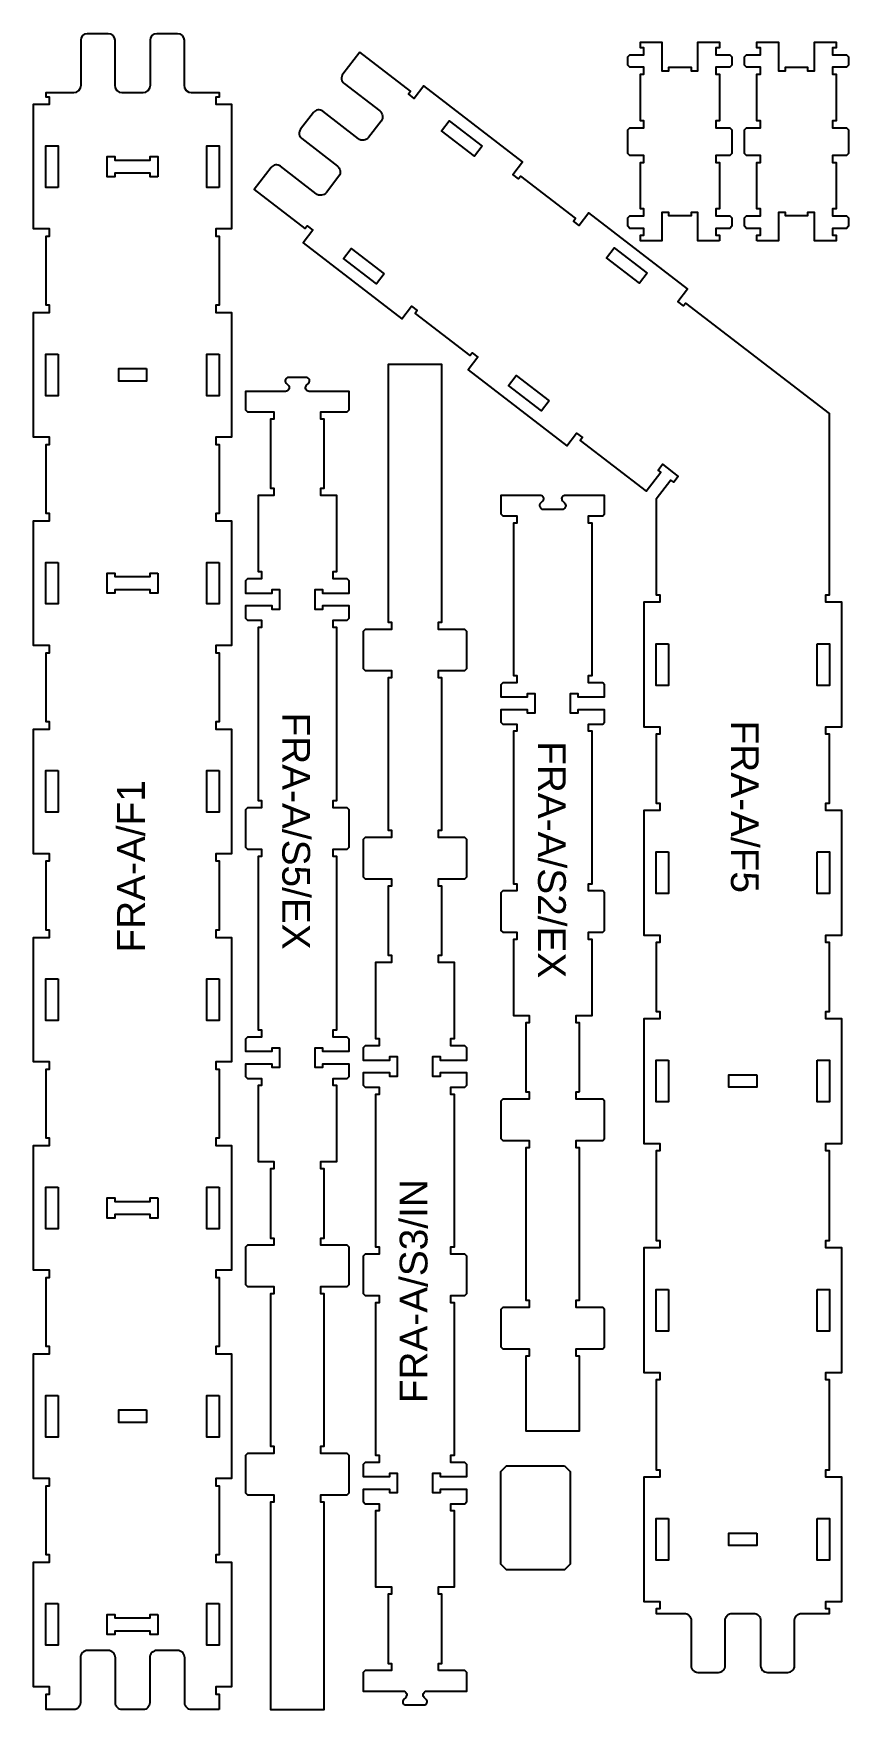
# Model space of a CAD drawing. Header units: millimetres. Extents: x 225 to 1400, y 142 to 2556.
import ezdxf

# ---------------------------------------------------------------- set-up
doc = ezdxf.new("R2010")
doc.units = ezdxf.units.MM
for name, color, linetype, true_color in [('1_ANYTOOL_1MMDEEP_INSIDE', 2, 'Continuous', 0xffff00), ('3_ANYTOOL_CUTTHROUGH_INSID', 4, 'Continuous', 0x00ffff), ('6_ANYTOOL_CUTTHROUGH_OUTSI', 5, 'Continuous', 0x0000ff)]:
    doc.layers.add(name, color=color, linetype=linetype, true_color=true_color)
doc.styles.add('textstyle11', font='standard')
doc.styles.add('textstyle12', font='standard')
doc.styles.add('textstyle13', font='standard')
doc.styles.add('textstyle14', font='standard')
doc.styles.add('textstyle15', font='standard')

msp = doc.modelspace()

# ---------------------------------------------------------------- linework, layer by layer
at = {"layer": '3_ANYTOOL_CUTTHROUGH_INSID'}
for points in [[(871.7, 2393.5), (860.8, 2379.2), (813.2, 2415.8), (824.2, 2430.1)], [(260.8, 2334.1), (242.8, 2334.1), (242.8, 2394.1), (260.8, 2394.1)], [(492.8, 2334.1), (474.8, 2334.1), (474.8, 2394.1), (492.8, 2394.1)], [(404.3, 2349.6), (393.3, 2349.6), (393.3, 2354.6), (342.3, 2354.6), (342.3, 2349.6), (331.3, 2349.6), (331.3, 2378.6), (342.3, 2378.6), (342.3, 2373.6), (393.3, 2373.6), (393.3, 2378.6), (404.3, 2378.6)], [(730.3, 2209.6), (719.3, 2195.4), (671.8, 2231.9), (682.7, 2246.2)], [(1109.5, 2210.6), (1098.5, 2196.3), (1051, 2232.9), (1062, 2247.2)], [(260.8, 2094.1), (260.8, 2034.1), (242.8, 2034.1), (242.8, 2094.1)], [(492.8, 2094.1), (492.8, 2034.1), (474.8, 2034.1), (474.8, 2094.1)], [(387.8, 2073.1), (387.8, 2055.1), (347.8, 2055.1), (347.8, 2073.1)], [(968.1, 2026.7), (957.1, 2012.4), (909.5, 2049), (920.5, 2063.3)], [(260.8, 1794.1), (260.8, 1734.1), (242.8, 1734.1), (242.8, 1794.1)], [(492.8, 1794.1), (492.8, 1734.1), (474.8, 1734.1), (474.8, 1794.1)], [(404.3, 1778.6), (404.3, 1749.6), (393.3, 1749.6), (393.3, 1754.6), (342.3, 1754.6), (342.3, 1749.6), (331.3, 1749.6), (331.3, 1778.6), (342.3, 1778.6), (342.3, 1773.6), (393.3, 1773.6), (393.3, 1778.6)], [(1140.3, 1676.9), (1140.3, 1616.9), (1122.3, 1616.9), (1122.3, 1676.9)], [(1354.3, 1676.9), (1372.3, 1676.9), (1372.3, 1616.9), (1354.3, 1616.9)], [(260.8, 1494.1), (260.8, 1434.1), (242.8, 1434.1), (242.8, 1494.1)], [(492.8, 1494.1), (492.8, 1434.1), (474.8, 1434.1), (474.8, 1494.1)], [(1140.3, 1376.9), (1140.3, 1316.9), (1122.3, 1316.9), (1122.3, 1376.9)], [(1354.3, 1376.9), (1372.3, 1376.9), (1372.3, 1316.9), (1354.3, 1316.9)], [(260.8, 1194.1), (260.8, 1134.1), (242.8, 1134.1), (242.8, 1194.1)], [(492.8, 1194.1), (492.8, 1134.1), (474.8, 1134.1), (474.8, 1194.1)], [(1140.3, 1076.9), (1140.3, 1016.9), (1122.3, 1016.9), (1122.3, 1076.9)], [(1354.3, 1076.9), (1372.3, 1076.9), (1372.3, 1016.9), (1354.3, 1016.9)], [(1267.3, 1055.9), (1267.3, 1037.9), (1227.3, 1037.9), (1227.3, 1055.9)], [(260.8, 894.1), (260.8, 834.1), (242.8, 834.1), (242.8, 894.1)], [(492.8, 894.1), (492.8, 834.1), (474.8, 834.1), (474.8, 894.1)], [(404.3, 878.6), (404.3, 849.6), (393.3, 849.6), (393.3, 854.6), (342.3, 854.6), (342.3, 849.6), (331.3, 849.6), (331.3, 878.6), (342.3, 878.6), (342.3, 873.6), (393.3, 873.6), (393.3, 878.6)], [(1140.3, 746.8), (1140.3, 686.8), (1122.3, 686.8), (1122.3, 746.8)], [(1354.3, 746.8), (1372.3, 746.8), (1372.3, 686.8), (1354.3, 686.8)], [(260.8, 594.1), (260.8, 534.1), (242.8, 534.1), (242.8, 594.1)], [(492.8, 594.1), (492.8, 534.1), (474.8, 534.1), (474.8, 594.1)], [(387.8, 573.1), (387.8, 555.1), (347.8, 555.1), (347.8, 573.1)], [(1140.3, 416.7), (1140.3, 356.7), (1122.3, 356.7), (1122.3, 416.7)], [(1354.3, 416.7), (1372.3, 416.7), (1372.3, 356.7), (1354.3, 356.7)], [(1267.3, 395.7), (1267.3, 377.7), (1227.3, 377.7), (1227.3, 395.7)], [(260.8, 294.1), (260.8, 234.1), (242.8, 234.1), (242.8, 294.1)], [(492.8, 294.1), (492.8, 234.1), (474.8, 234.1), (474.8, 294.1)], [(404.3, 278.6), (404.3, 249.6), (393.3, 249.6), (393.3, 254.6), (342.3, 254.6), (342.3, 249.6), (331.3, 249.6), (331.3, 278.6), (342.3, 278.6), (342.3, 273.6), (393.3, 273.6), (393.3, 278.6)]]:
    msp.add_lwpolyline(points, close=True, dxfattribs=at)
at = {"layer": '6_ANYTOOL_CUTTHROUGH_OUTSI'}
for points in [[(492.6, 141.6), (452.6, 141.6, -0.414214), (443.1, 151.1), (443.1, 216.1, 0.414214), (432.6, 226.6), (403.1, 226.6, 0.414214), (392.6, 216.1), (392.6, 151.1, -0.414214), (383.1, 141.6), (352.6, 141.6, -0.414214), (343.1, 151.1), (343.1, 216.1, 0.414214), (332.6, 226.6), (303.1, 226.6, 0.414214), (292.6, 216.1), (292.6, 151.1, -0.414214), (283.1, 141.6), (243.1, 141.6), (243.1, 163.9), (248.1, 163.9), (248.1, 174.4), (225.1, 174.4), (225.1, 353.9), (248.1, 353.9), (248.1, 364.4), (243.1, 364.4), (243.1, 463.9), (248.1, 463.9), (248.1, 474.4), (225.1, 474.4), (225.1, 653.9), (248.1, 653.9), (248.1, 664.4), (243.1, 664.4), (243.1, 763.9), (248.1, 763.9), (248.1, 774.4), (225.1, 774.4), (225.1, 953.9), (248.1, 953.9), (248.1, 964.4), (243.1, 964.4), (243.1, 1063.9), (248.1, 1063.9), (248.1, 1074.4), (225.1, 1074.4), (225.1, 1253.9), (248.1, 1253.9), (248.1, 1264.4), (243.1, 1264.4), (243.1, 1363.9), (248.1, 1363.9), (248.1, 1374.4), (225.1, 1374.4), (225.1, 1553.9), (248.1, 1553.9), (248.1, 1564.4), (243.1, 1564.4), (243.1, 1663.9), (248.1, 1663.9), (248.1, 1674.4), (225.1, 1674.4), (225.1, 1853.9), (248.1, 1853.9), (248.1, 1864.4), (243.1, 1864.4), (243.1, 1963.9), (248.1, 1963.9), (248.1, 1974.4), (225.1, 1974.4), (225.1, 2153.9), (248.1, 2153.9), (248.1, 2164.4), (243.1, 2164.4), (243.1, 2263.9), (248.1, 2263.9), (248.1, 2274.4), (225.1, 2274.4), (225.1, 2453.9), (248.1, 2453.9), (248.1, 2464.4), (243.1, 2464.4), (243.1, 2470.9), (283.1, 2470.9), (286.9, 2471.6), (290.5, 2474), (292.8, 2477.5), (293.6, 2481.4), (293.6, 2546.4), (294.2, 2549.9), (296.3, 2553.1), (299.6, 2555.2), (303.1, 2555.9), (332.5, 2555.9), (336.1, 2555.2), (339.3, 2553.1), (341.4, 2549.9), (342.1, 2546.4), (342.1, 2481.4), (342.8, 2477.5), (345.1, 2474), (348.7, 2471.6), (352.5, 2470.9), (383.1, 2470.9), (386.9, 2471.6), (390.5, 2474), (392.8, 2477.5), (393.6, 2481.4), (393.6, 2546.4), (394.2, 2549.9), (396.3, 2553.1), (399.6, 2555.2), (403.1, 2555.9), (432.5, 2555.9), (436.1, 2555.2), (439.3, 2553.1), (441.4, 2549.9), (442.1, 2546.4), (442.1, 2481.4), (442.8, 2477.5), (445.1, 2474), (448.7, 2471.6), (452.5, 2470.9), (492.6, 2470.9), (492.6, 2464.4), (487.6, 2464.4), (487.6, 2453.9), (510.6, 2453.9), (510.6, 2274.4), (487.6, 2274.4), (487.6, 2263.9), (492.6, 2263.9), (492.6, 2164.4), (487.6, 2164.4), (487.6, 2153.9), (510.6, 2153.9), (510.6, 1974.4), (487.6, 1974.4), (487.6, 1963.9), (492.6, 1963.9), (492.6, 1864.4), (487.6, 1864.4), (487.6, 1853.9), (510.6, 1853.9), (510.6, 1674.4), (487.6, 1674.4), (487.6, 1663.9), (492.6, 1663.9), (492.6, 1564.4), (487.6, 1564.4), (487.6, 1553.9), (510.6, 1553.9), (510.6, 1374.4), (487.6, 1374.4), (487.6, 1363.9), (492.6, 1363.9), (492.6, 1264.4), (487.6, 1264.4), (487.6, 1253.9), (510.6, 1253.9), (510.6, 1074.4), (487.6, 1074.4), (487.6, 1063.9), (492.6, 1063.9), (492.6, 964.4), (487.6, 964.4), (487.6, 953.9), (510.6, 953.9), (510.6, 774.4), (487.6, 774.4), (487.6, 763.9), (492.6, 763.9), (492.6, 664.4), (487.6, 664.4), (487.6, 653.9), (510.6, 653.9), (510.6, 474.4), (487.6, 474.4), (487.6, 463.9), (492.6, 463.9), (492.6, 364.4), (487.6, 364.4), (487.6, 353.9), (510.6, 353.9), (510.6, 174.4), (487.6, 174.4), (487.6, 163.9), (492.6, 163.9)], [(695.2, 2529), (670.8, 2497.3, 0.414214), (672.6, 2483.9), (724.1, 2444.3, -0.414214), (726, 2429.6), (708, 2406.2, -0.414214), (693.3, 2404.3), (641.8, 2443.9, 0.414214), (628.5, 2442.2), (609.9, 2418, 0.414214), (611.6, 2404.7), (663.1, 2365, -0.414214), (665, 2350.3), (647.1, 2326.9, -0.414214), (632.3, 2325), (580.8, 2364.7, 0.414214), (567.5, 2362.9), (543.1, 2331.2), (616.2, 2275), (619.3, 2278.9), (627.6, 2272.5), (613.6, 2254.3), (755.8, 2144.9), (769.9, 2163.1), (778.2, 2156.7), (775.1, 2152.7), (854, 2092.1), (857.1, 2096), (865.4, 2089.6), (851.4, 2071.4), (993.6, 1961.9), (1007.7, 1980.2), (1016, 1973.8), (1012.9, 1969.8), (1108, 1896.7), (1129, 1924), (1125.1, 1927.1), (1131.5, 1935.4), (1154.1, 1918), (1147.7, 1909.7), (1143.7, 1912.7), (1122.6, 1885.3), (1122.6, 1747.1), (1127.6, 1747.1), (1127.6, 1736.6), (1104.6, 1736.6), (1104.6, 1557.1), (1127.6, 1557.1), (1127.6, 1546.6), (1122.6, 1546.6), (1122.6, 1447.1), (1127.6, 1447.1), (1127.6, 1436.6), (1104.6, 1436.6), (1104.6, 1257.1), (1127.6, 1257.1), (1127.6, 1246.6), (1122.6, 1246.6), (1122.6, 1147.1), (1127.6, 1147.1), (1127.6, 1136.6), (1104.6, 1136.6), (1104.6, 957.1), (1127.6, 957.1), (1127.6, 946.6), (1122.6, 946.6), (1122.6, 817.1), (1127.6, 817.1), (1127.6, 806.6), (1104.6, 806.6), (1104.6, 627.1), (1127.6, 627.1), (1127.6, 616.6), (1122.6, 616.6), (1122.6, 487), (1127.6, 487), (1127.6, 476.5), (1104.6, 476.5), (1104.6, 297), (1127.6, 297), (1127.6, 286.5), (1122.6, 286.5), (1122.6, 280), (1162.6, 280, -0.414214), (1172.8, 269.7), (1172.8, 204.7, 0.414214), (1182.6, 195), (1212.1, 195, 0.414214), (1221.8, 204.7), (1221.8, 269.7, -0.414214), (1232.1, 280), (1262.6, 280, -0.414214), (1272.8, 269.7), (1272.8, 204.7, 0.414214), (1282.6, 195), (1312.1, 195, 0.414214), (1321.8, 204.7), (1321.8, 269.7), (1321.8, 269.9), (1321.8, 270.2), (1321.8, 270.4), (1321.9, 270.6), (1321.9, 270.9), (1321.9, 271.1), (1321.9, 271.3), (1322, 271.6), (1322, 271.8), (1322.1, 272.1), (1322.1, 272.3), (1322.2, 272.5), (1322.3, 272.8), (1322.4, 273), (1322.4, 273.2), (1322.5, 273.5), (1322.6, 273.7), (1322.7, 274), (1322.8, 274.2), (1323, 274.4), (1323.1, 274.7), (1323.2, 274.9), (1323.3, 275.1), (1323.5, 275.3), (1323.6, 275.5), (1323.8, 275.8), (1323.9, 276), (1324.1, 276.2), (1324.3, 276.4), (1324.5, 276.6), (1324.6, 276.8), (1324.8, 277), (1325, 277.1), (1325.2, 277.3), (1325.4, 277.5), (1325.6, 277.7), (1325.8, 277.8), (1326, 278), (1326.2, 278.1), (1326.5, 278.3), (1326.7, 278.4), (1326.9, 278.6), (1327.1, 278.7), (1327.4, 278.8), (1327.6, 278.9), (1327.8, 279), (1328.1, 279.1), (1328.3, 279.2), (1328.5, 279.3), (1328.8, 279.4), (1329, 279.5), (1329.2, 279.6), (1329.5, 279.6), (1329.7, 279.7), (1330, 279.7), (1330.2, 279.8), (1330.4, 279.8), (1330.7, 279.9), (1330.9, 279.9), (1331.1, 279.9), (1331.4, 279.9), (1331.6, 280), (1331.8, 280), (1332.1, 280), (1372.1, 280), (1372.1, 286.5), (1367.1, 286.5), (1367.1, 297), (1390.1, 297), (1390.1, 476.5), (1367.1, 476.5), (1367.1, 487), (1372.1, 487), (1372.1, 616.6), (1367.1, 616.6), (1367.1, 627.1), (1390.1, 627.1), (1390.1, 806.6), (1367.1, 806.6), (1367.1, 817.1), (1372.1, 817.1), (1372.1, 946.6), (1367.1, 946.6), (1367.1, 957.1), (1390.1, 957.1), (1390.1, 1136.6), (1367.1, 1136.6), (1367.1, 1147.1), (1372.1, 1147.1), (1372.1, 1246.6), (1367.1, 1246.6), (1367.1, 1257.1), (1390.1, 1257.1), (1390.1, 1436.6), (1367.1, 1436.6), (1367.1, 1447.1), (1372.1, 1447.1), (1372.1, 1546.6), (1367.1, 1546.6), (1367.1, 1557.1), (1390.1, 1557.1), (1390.1, 1736.6), (1367.1, 1736.6), (1367.1, 1747.1), (1372.1, 1747.1), (1372.1, 2008.3), (1165.1, 2167.6), (1162, 2163.6), (1153.7, 2170), (1167.7, 2188.2), (1025.4, 2297.7), (1011.4, 2279.4), (1003.1, 2285.8), (1006.1, 2289.8), (927.3, 2350.5), (924.2, 2346.5), (915.9, 2352.9), (929.9, 2371.1), (787.6, 2480.6), (773.6, 2462.4), (765.3, 2468.8), (768.3, 2472.7)], [(808.6, 197.6), (808.6, 208.1), (813.6, 208.1), (813.6, 307.6), (808.6, 307.6), (808.6, 318.1), (831.6, 318.1), (831.6, 427.6), (826.6, 427.6), (826.6, 438.1), (846.7, 438.1), (849.6, 441), (849.6, 458.6), (811.1, 458.6), (811.1, 453.6), (800.6, 453.6), (800.6, 482.1), (811.1, 482.1), (811.1, 477.1), (849.6, 477.1), (849.6, 494.7), (846.7, 497.6), (826.6, 497.6), (826.6, 508.1), (831.6, 508.1), (831.6, 727.6), (826.6, 727.6), (826.6, 738.1), (846.7, 738.1), (849.6, 741), (849.6, 794.7), (846.7, 797.6), (826.6, 797.6), (826.6, 808.1), (831.6, 808.1), (831.6, 1027.6), (826.6, 1027.6), (826.6, 1038.1), (846.7, 1038.1), (849.6, 1041), (849.6, 1058.6), (811.1, 1058.6), (811.1, 1053.6), (800.6, 1053.6), (800.6, 1082.1), (811.1, 1082.1), (811.1, 1077.1), (849.6, 1077.1), (849.6, 1094.7), (846.7, 1097.6), (826.6, 1097.6), (826.6, 1108.1), (831.6, 1108.1), (831.6, 1217.6), (808.6, 1217.6), (808.6, 1228.1), (813.6, 1228.1), (813.6, 1327.6), (808.6, 1327.6), (808.6, 1338.1), (846.7, 1338.1), (849.6, 1341), (849.6, 1394.7), (846.7, 1397.6), (808.6, 1397.6), (808.6, 1408.1), (813.6, 1408.1), (813.6, 1627.6), (808.6, 1627.6), (808.6, 1638.1), (846.7, 1638.1), (849.6, 1641), (849.6, 1694.7), (846.7, 1697.6), (808.6, 1697.6), (808.6, 1708.1), (813.6, 1708.1), (813.6, 2079.1), (736.1, 2079.1), (736.1, 1708.1), (741.1, 1708.1), (741.1, 1697.6), (702.9, 1697.6), (700.1, 1694.7), (700.1, 1641), (702.9, 1638.1), (741.1, 1638.1), (741.1, 1627.6), (736.1, 1627.6), (736.1, 1408.1), (741.1, 1408.1), (741.1, 1397.6), (702.9, 1397.6), (700.1, 1394.7), (700.1, 1341), (702.9, 1338.1), (741.1, 1338.1), (741.1, 1327.6), (736.1, 1327.6), (736.1, 1228.1), (741.1, 1228.1), (741.1, 1217.6), (718.1, 1217.6), (718.1, 1108.1), (723.1, 1108.1), (723.1, 1097.6), (702.9, 1097.6), (700.1, 1094.7), (700.1, 1077.1), (738.6, 1077.1), (738.6, 1082.1), (749.1, 1082.1), (749.1, 1053.6), (738.6, 1053.6), (738.6, 1058.6), (700.1, 1058.6), (700.1, 1041), (702.9, 1038.1), (723.1, 1038.1), (723.1, 1027.6), (718.1, 1027.6), (718.1, 808.1), (723.1, 808.1), (723.1, 797.6), (702.9, 797.6), (700.1, 794.7), (700.1, 741), (702.9, 738.1), (723.1, 738.1), (723.1, 727.6), (718.1, 727.6), (718.1, 508.1), (723.1, 508.1), (723.1, 497.6), (702.9, 497.6), (700.1, 494.7), (700.1, 477.1), (738.6, 477.1), (738.6, 482.1), (749.1, 482.1), (749.1, 453.6), (738.6, 453.6), (738.6, 458.6), (700.1, 458.6), (700.1, 441), (702.9, 438.1), (723.1, 438.1), (723.1, 427.6), (718.1, 427.6), (718.1, 318.1), (741.1, 318.1), (741.1, 307.6), (736.1, 307.6), (736.1, 208.1), (741.1, 208.1), (741.1, 197.6), (702.9, 197.6), (700.1, 194.7), (700.1, 168.1), (757.7, 168.1, -0.668179), (761.4, 159.1), (758.5, 156.2, 0.668179), (761.9, 148.1), (787.7, 148.1, 0.668179), (791.1, 156.2), (788.2, 159.1, -0.668179), (791.9, 168.1), (849.6, 168.1), (849.6, 194.7), (846.7, 197.6)], [(677.2, 1770.4), (657.1, 1770.4), (657.1, 1780.9), (662.1, 1780.9), (662.1, 1890.4), (639.1, 1890.4), (639.1, 1900.9), (644.1, 1900.9), (644.1, 2000.4), (639.1, 2000.4), (639.1, 2010.9), (677.2, 2010.9), (680.1, 2013.8), (680.1, 2040.4), (622.4, 2040.4, -0.668179), (618.7, 2049.4), (621.6, 2052.3, 0.668179), (618.2, 2060.4), (592.4, 2060.4, 0.668179), (589, 2052.3), (591.9, 2049.4, -0.668179), (588.2, 2040.4), (530.6, 2040.4), (530.6, 2013.8), (533.4, 2010.9), (571.6, 2010.9), (571.6, 2000.4), (566.6, 2000.4), (566.6, 1900.9), (571.6, 1900.9), (571.6, 1890.4), (548.6, 1890.4), (548.6, 1780.9), (553.6, 1780.9), (553.6, 1770.4), (533.4, 1770.4), (530.6, 1767.6), (530.6, 1749.9), (569.1, 1749.9), (569.1, 1754.9), (579.6, 1754.9), (579.6, 1726.4), (569.1, 1726.4), (569.1, 1731.4), (530.6, 1731.4), (530.6, 1713.8), (533.4, 1710.9), (553.6, 1710.9), (553.6, 1700.4), (548.6, 1700.4), (548.6, 1450.8), (553.6, 1450.8), (553.6, 1440.3), (533.4, 1440.3), (530.6, 1437.5), (530.6, 1383.7), (533.4, 1380.8), (553.6, 1380.8), (553.6, 1370.3), (548.6, 1370.3), (548.6, 1120.8), (553.6, 1120.8), (553.6, 1110.3), (533.4, 1110.3), (530.6, 1107.4), (530.6, 1089.8), (569.1, 1089.8), (569.1, 1094.8), (579.6, 1094.8), (579.6, 1066.3), (569.1, 1066.3), (569.1, 1071.3), (530.6, 1071.3), (530.6, 1053.6), (533.4, 1050.8), (553.6, 1050.8), (553.6, 1040.3), (548.6, 1040.3), (548.6, 930.8), (571.6, 930.8), (571.6, 920.3), (566.6, 920.3), (566.6, 820.8), (571.6, 820.8), (571.6, 810.3), (533.4, 810.3), (530.6, 807.4), (530.6, 753.6), (533.4, 750.8), (571.6, 750.8), (571.6, 740.3), (566.6, 740.3), (566.6, 520.8), (571.6, 520.8), (571.6, 510.3), (533.4, 510.3), (530.6, 507.4), (530.6, 453.6), (533.4, 450.8), (571.6, 450.8), (571.6, 440.3), (566.6, 440.3), (566.6, 141.6), (644.1, 141.6), (644.1, 440.3), (639.1, 440.3), (639.1, 450.8), (677.2, 450.8), (680.1, 453.6), (680.1, 507.4), (677.2, 510.3), (639.1, 510.3), (639.1, 520.8), (644.1, 520.8), (644.1, 740.3), (639.1, 740.3), (639.1, 750.8), (677.2, 750.8), (680.1, 753.6), (680.1, 807.4), (677.2, 810.3), (639.1, 810.3), (639.1, 820.8), (644.1, 820.8), (644.1, 920.3), (639.1, 920.3), (639.1, 930.8), (662.1, 930.8), (662.1, 1040.3), (657.1, 1040.3), (657.1, 1050.8), (677.2, 1050.8), (680.1, 1053.6), (680.1, 1071.3), (641.6, 1071.3), (641.6, 1066.3), (631.1, 1066.3), (631.1, 1094.8), (641.6, 1094.8), (641.6, 1089.8), (680.1, 1089.8), (680.1, 1107.4), (677.2, 1110.3), (657.1, 1110.3), (657.1, 1120.8), (662.1, 1120.8), (662.1, 1370.3), (657.1, 1370.3), (657.1, 1380.8), (677.2, 1380.8), (680.1, 1383.7), (680.1, 1437.5), (677.2, 1440.3), (657.1, 1440.3), (657.1, 1450.8), (662.1, 1450.8), (662.1, 1700.4), (657.1, 1700.4), (657.1, 1710.9), (677.2, 1710.9), (680.1, 1713.8), (680.1, 1731.4), (641.6, 1731.4), (641.6, 1726.4), (631.1, 1726.4), (631.1, 1754.9), (641.6, 1754.9), (641.6, 1749.9), (680.1, 1749.9), (680.1, 1767.6)], [(1012.1, 1031.2), (1012.1, 1130.7), (1007.1, 1130.7), (1007.1, 1141.2), (1030.1, 1141.2), (1030.1, 1250.7), (1025.1, 1250.7), (1025.1, 1261.2), (1045.3, 1261.2), (1048.1, 1264), (1048.1, 1317.8), (1045.3, 1320.7), (1025.1, 1320.7), (1025.1, 1331.2), (1030.1, 1331.2), (1030.1, 1550.7), (1025.1, 1550.7), (1025.1, 1561.2), (1045.3, 1561.2), (1048.1, 1564), (1048.1, 1581.7), (1009.6, 1581.7), (1009.6, 1576.7), (999.1, 1576.7), (999.1, 1605.2), (1009.6, 1605.2), (1009.6, 1600.2), (1048.1, 1600.2), (1048.1, 1617.8), (1045.3, 1620.7), (1025.1, 1620.7), (1025.1, 1631.2), (1030.1, 1631.2), (1030.1, 1850.7), (1025.1, 1850.7), (1025.1, 1861.2), (1045.3, 1861.2), (1048.1, 1864), (1048.1, 1890.2), (990.4, 1890.2, 0.668179), (987.4, 1882.9), (990.4, 1880, -0.668179), (986.3, 1870.2), (960.4, 1870.2, -0.668179), (956.4, 1880), (959.3, 1882.9, 0.668179), (956.3, 1890.2), (898.6, 1890.2), (898.6, 1864), (901.5, 1861.2), (921.6, 1861.2), (921.6, 1850.7), (916.6, 1850.7), (916.6, 1631.2), (921.6, 1631.2), (921.6, 1620.7), (901.5, 1620.7), (898.6, 1617.8), (898.6, 1600.2), (937.1, 1600.2), (937.1, 1605.2), (947.6, 1605.2), (947.6, 1576.7), (937.1, 1576.7), (937.1, 1581.7), (898.6, 1581.7), (898.6, 1564), (901.5, 1561.2), (921.6, 1561.2), (921.6, 1550.7), (916.6, 1550.7), (916.6, 1331.2), (921.6, 1331.2), (921.6, 1320.7), (901.5, 1320.7), (898.6, 1317.8), (898.6, 1264), (901.5, 1261.2), (921.6, 1261.2), (921.6, 1250.7), (916.6, 1250.7), (916.6, 1141.2), (939.6, 1141.2), (939.6, 1130.7), (934.6, 1130.7), (934.6, 1031.2), (939.6, 1031.2), (939.6, 1020.7), (901.5, 1020.7), (898.6, 1017.8), (898.6, 964), (901.5, 961.2), (939.6, 961.2), (939.6, 950.7), (934.6, 950.7), (934.6, 731.2), (939.6, 731.2), (939.6, 720.7), (901.5, 720.7), (898.6, 717.8), (898.6, 664), (901.5, 661.2), (939.6, 661.2), (939.6, 650.7), (934.6, 650.7), (934.6, 543.2), (1012.1, 543.2), (1012.1, 650.7), (1007.1, 650.7), (1007.1, 661.2), (1045.3, 661.2), (1048.1, 664), (1048.1, 717.8), (1045.3, 720.7), (1007.1, 720.7), (1007.1, 731.2), (1012.1, 731.2), (1012.1, 950.7), (1007.1, 950.7), (1007.1, 961.2), (1045.3, 961.2), (1048.1, 964), (1048.1, 1017.8), (1045.3, 1020.7), (1007.1, 1020.7), (1007.1, 1031.2)]]:
    msp.add_lwpolyline(points, format="xyb", close=True, dxfattribs=at)
for points in [[(1213.6, 2257.2), (1182.6, 2257.2), (1182.6, 2298.2), (1172.6, 2298.2), (1172.6, 2293.2), (1140.6, 2293.2), (1140.6, 2298.2), (1130.6, 2298.2), (1130.6, 2257.2), (1099.6, 2257.2), (1099.6, 2265.2), (1104.6, 2265.2), (1104.6, 2275.2), (1084.6, 2275.2), (1081.6, 2278.2), (1081.6, 2290.2), (1084.6, 2293.2), (1104.6, 2293.2), (1104.6, 2303.2), (1099.6, 2303.2), (1099.6, 2370.2), (1104.6, 2370.2), (1104.6, 2380.2), (1084.6, 2380.2), (1081.6, 2383.2), (1081.6, 2417.2), (1084.6, 2420.2), (1104.6, 2420.2), (1104.6, 2430.2), (1099.6, 2430.2), (1099.6, 2497.2), (1104.6, 2497.2), (1104.6, 2507.2), (1084.6, 2507.2), (1081.6, 2510.2), (1081.6, 2522.2), (1084.6, 2525.2), (1104.6, 2525.2), (1104.6, 2535.2), (1099.6, 2535.2), (1099.6, 2543.2), (1130.6, 2543.2), (1130.6, 2502.2), (1140.6, 2502.2), (1140.6, 2507.2), (1172.6, 2507.2), (1172.6, 2502.2), (1182.6, 2502.2), (1182.6, 2543.2), (1213.6, 2543.2), (1213.6, 2535.2), (1208.6, 2535.2), (1208.6, 2525.2), (1228.6, 2525.2), (1231.6, 2522.2), (1231.6, 2510.2), (1228.6, 2507.2), (1208.6, 2507.2), (1208.6, 2497.2), (1213.6, 2497.2), (1213.6, 2430.2), (1208.6, 2430.2), (1208.6, 2420.2), (1228.6, 2420.2), (1231.6, 2417.2), (1231.6, 2383.2), (1228.6, 2380.2), (1208.6, 2380.2), (1208.6, 2370.2), (1213.6, 2370.2), (1213.6, 2303.2), (1208.6, 2303.2), (1208.6, 2293.2), (1228.6, 2293.2), (1231.6, 2290.2), (1231.6, 2278.2), (1228.6, 2275.2), (1208.6, 2275.2), (1208.6, 2265.2), (1213.6, 2265.2)], [(1267.6, 2257.2), (1267.6, 2265.2), (1272.6, 2265.2), (1272.6, 2275.2), (1252.6, 2275.2), (1249.6, 2278.2), (1249.6, 2290.2), (1252.6, 2293.2), (1272.6, 2293.2), (1272.6, 2303.2), (1267.6, 2303.2), (1267.6, 2370.2), (1272.6, 2370.2), (1272.6, 2380.2), (1252.6, 2380.2), (1249.6, 2383.2), (1249.6, 2417.2), (1252.6, 2420.2), (1272.6, 2420.2), (1272.6, 2430.2), (1267.6, 2430.2), (1267.6, 2497.2), (1272.6, 2497.2), (1272.6, 2507.2), (1252.6, 2507.2), (1249.6, 2510.2), (1249.6, 2522.2), (1252.6, 2525.2), (1272.6, 2525.2), (1272.6, 2535.2), (1267.6, 2535.2), (1267.6, 2543.2), (1298.6, 2543.2), (1298.6, 2502.2), (1308.6, 2502.2), (1308.6, 2507.2), (1340.6, 2507.2), (1340.6, 2502.2), (1350.6, 2502.2), (1350.6, 2543.2), (1381.6, 2543.2), (1381.6, 2535.2), (1376.6, 2535.2), (1376.6, 2525.2), (1396.6, 2525.2), (1399.6, 2522.2), (1399.6, 2510.2), (1396.6, 2507.2), (1376.6, 2507.2), (1376.6, 2497.2), (1381.6, 2497.2), (1381.6, 2430.2), (1376.6, 2430.2), (1376.6, 2420.2), (1396.6, 2420.2), (1399.6, 2417.2), (1399.6, 2383.2), (1396.6, 2380.2), (1376.6, 2380.2), (1376.6, 2370.2), (1381.6, 2370.2), (1381.6, 2303.2), (1376.6, 2303.2), (1376.6, 2293.2), (1396.6, 2293.2), (1399.6, 2290.2), (1399.6, 2278.2), (1396.6, 2275.2), (1376.6, 2275.2), (1376.6, 2265.2), (1381.6, 2265.2), (1381.6, 2257.2), (1350.6, 2257.2), (1350.6, 2298.2), (1340.6, 2298.2), (1340.6, 2293.2), (1308.6, 2293.2), (1308.6, 2298.2), (1298.6, 2298.2), (1298.6, 2257.2)], [(990.4, 492.6), (998.6, 484.4), (998.6, 350.9), (990.4, 342.6), (906.9, 342.6), (898.6, 350.9), (898.6, 484.4), (906.9, 492.6)]]:
    msp.add_lwpolyline(points, close=True, dxfattribs=at)

# ---------------------------------------------------------------- texts
at = {"layer": '1_ANYTOOL_1MMDEEP_INSIDE', "char_height": 40, "attachment_point": 1}
for s, insert, width, rotation, style in [('\\fArial;FRA-A/S5/EX', (623.6, 1577.8), 373.735, 270, 'textstyle11'), ('\\fArial;FRA-A/F5', (1270.2, 1566.2), 279.277, 270, 'textstyle14'), ('\\fArial;FRA-A/S2/EX', (992.2, 1536.6), 373.735, 270, 'textstyle15'), ('\\fArial;FRA-A/F1', (345.5, 1232), 271.566, 90, 'textstyle13'), ('\\fArial;FRA-A/S3/IN', (752.8, 582.7), 351.084, 90, 'textstyle12')]:
    msp.add_mtext(s, dxfattribs=dict(at, insert=insert, width=width, rotation=rotation, style=style))

doc.saveas('drawing.dxf')
